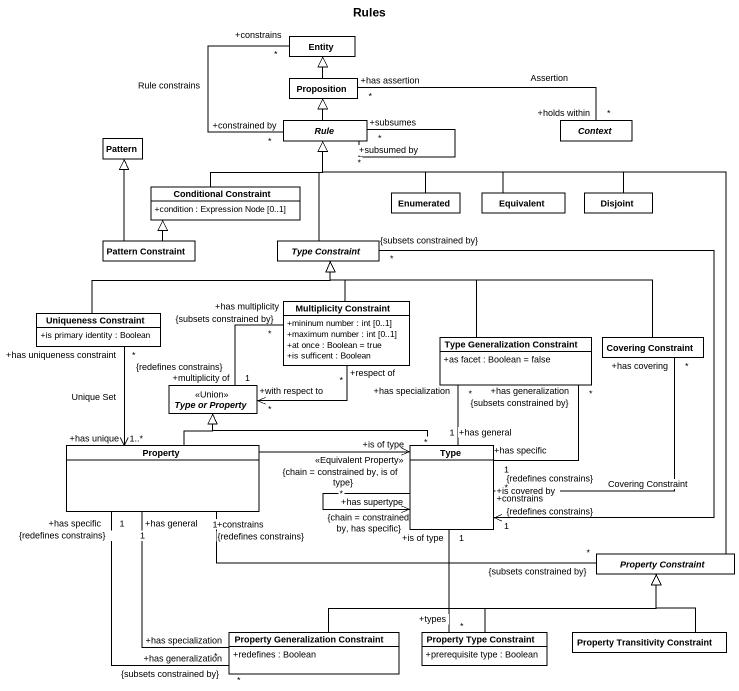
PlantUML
@startuml
title Rules
hide circle
hide empty members
skinparam classAttributeIconSize 0
class "Entity" as Entity_
class Proposition
abstract class Rule
abstract class Context
class Pattern
class "Conditional Constraint" as Conditional_Constraint {
  +condition : Expression Node [0..1]
}
class Enumerated
class Equivalent
class Disjoint
class "Pattern Constraint" as Pattern_Constraint
abstract class "Type Constraint" as Type_Constraint
class "Uniqueness Constraint" as Uniqueness_Constraint {
  +is primary identity : Boolean
}
class "Multiplicity Constraint" as Multiplicity_Constraint {
  +mininum number : int [0..1]
  +maximum number : int [0..1]
  +at once : Boolean = true
  +is sufficent : Boolean
}
class "Type Generalization Constraint" as Type_Generalization {
  +as facet : Boolean = false
}
class "Covering Constraint" as Covering_Constraint
abstract class "Type or Property" as Type_or_Property <<Union>>
class Property
class Type
abstract class "Property Constraint" as Property_Constraint
class "Property Generalization Constraint" as Property_Generalization {
  +redefines : Boolean
}
class "Property Type Constraint" as Property_Type_Constraint {
  +prerequisite type : Boolean
}
class "Property Transitivity Constraint" as Property_Transitivity
Proposition -up-|> Entity_
Rule "+constrained by\n*" -up- "*\n+constrains" Entity_ : Rule constrains
Rule -up-|> Proposition
Rule "+subsumed by\n*" -- "+subsumes\n*" Rule
Context "+holds within\n*" -left- "+has assertion\n*" Proposition : Assertion
Conditional_Constraint -up-|> Rule
Enumerated -up-|> Rule
Equivalent -left-|> Rule
Disjoint -left-|> Rule
Pattern_Constraint -up-|> Pattern
Pattern_Constraint -up-|> Conditional_Constraint
Type_Constraint -up-|> Rule
Type_Constraint "*\n{subsets constrained by}" --> "1\n{redefines constrains}\n+constrains" Type
Uniqueness_Constraint -right-|> Type_Constraint
Uniqueness_Constraint "*\n+has uniqueness constraint" --> "+has unique\n1..*" Property : Unique Set
Multiplicity_Constraint -up-|> Type_Constraint
Multiplicity_Constraint "*\n+has multiplicity\n{subsets constrained by}" -left- "+multiplicity of\n1\n{redefines constrains}" Type_or_Property
Multiplicity_Constraint "*\n+respect of" -left-> "+with respect to\n*" Type_or_Property
Type_Generalization -left-|> Type_Constraint
Type_Generalization "+has generalization\n*\n{subsets constrained by}" -- "+has specific\n1\n{redefines constrains}" Type
Type_Generalization "+has specialization\n*" -- "+has general\n1" Type
Covering_Constraint -left-|> Type_Constraint
Covering_Constraint "+has covering\n*" -- "*\n+is covered by" Type : Covering Constraint
Property -up-|> Type_or_Property
Property -right-> "+is of type\n<<Equivalent Property>>\n*\n{chain = constrained by, is of type}" Type
Type -left-|> Type_or_Property
Type --> "+has supertype\n{chain = constrained by, has specific}\n*" Type
Property_Constraint -up-|> Rule
Property_Constraint "*\n{subsets constrained by}" -left- "1\n+constrains\n{redefines constrains}" Property
Property_Generalization "+has specialization\n*" -up- "+has general\n1" Property
Property_Generalization "+has generalization\n*\n{subsets constrained by}" -up- "+has specific\n1\n{redefines constrains}" Property
Property_Generalization -right-|> Property_Constraint
Property_Type_Constraint "+types\n*" -up- "+is of type\n1" Type
Property_Type_Constraint -right-|> Property_Constraint
Property_Transitivity -up-|> Property_Constraint
@enduml
